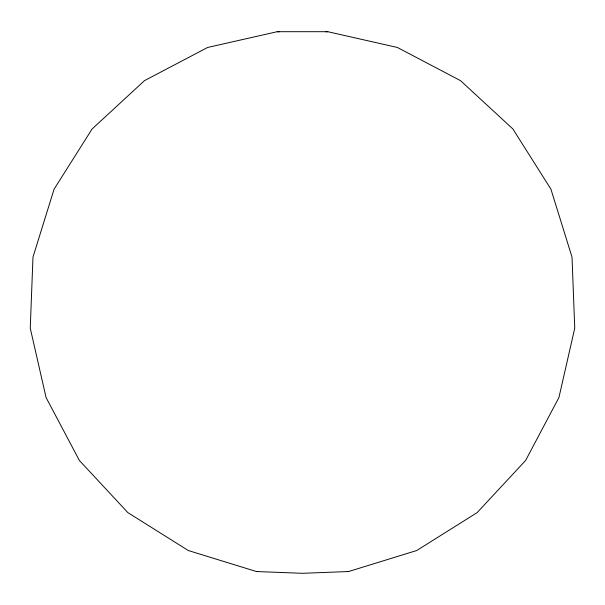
<?xml version="1.0" encoding="UTF-8"?>
<svg xmlns="http://www.w3.org/2000/svg" width="605" height="605" viewBox="0 0 605 605"><rect width="100%" height="100%" fill="white"/><g stroke="black" fill="none" stroke-linecap="round" stroke-linejoin="round"><path stroke-width="0.91" d="M348.541 571.543L416.724 550.52L477.133 512.624L525.632 460.443L558.929 397.53L574.75 328.182L572.02 257.11L550.921 189.161L512.889 128.971L460.526 80.647L397.387 47.47L327.789 31.702L277.211 31.702L207.613 47.47L144.474 80.647L92.111 128.971L54.079 189.161L32.98 257.11L30.25 328.182L46.071 397.53L79.368 460.443L127.867 512.624L188.276 550.52L256.459 571.543L302.5 573.298L348.541 571.543L348.079 571.543M325.679 31.77L327.789 31.702M256.459 571.543L256.921 571.543M277.211 31.702L279.321 31.77"/></g></svg>
